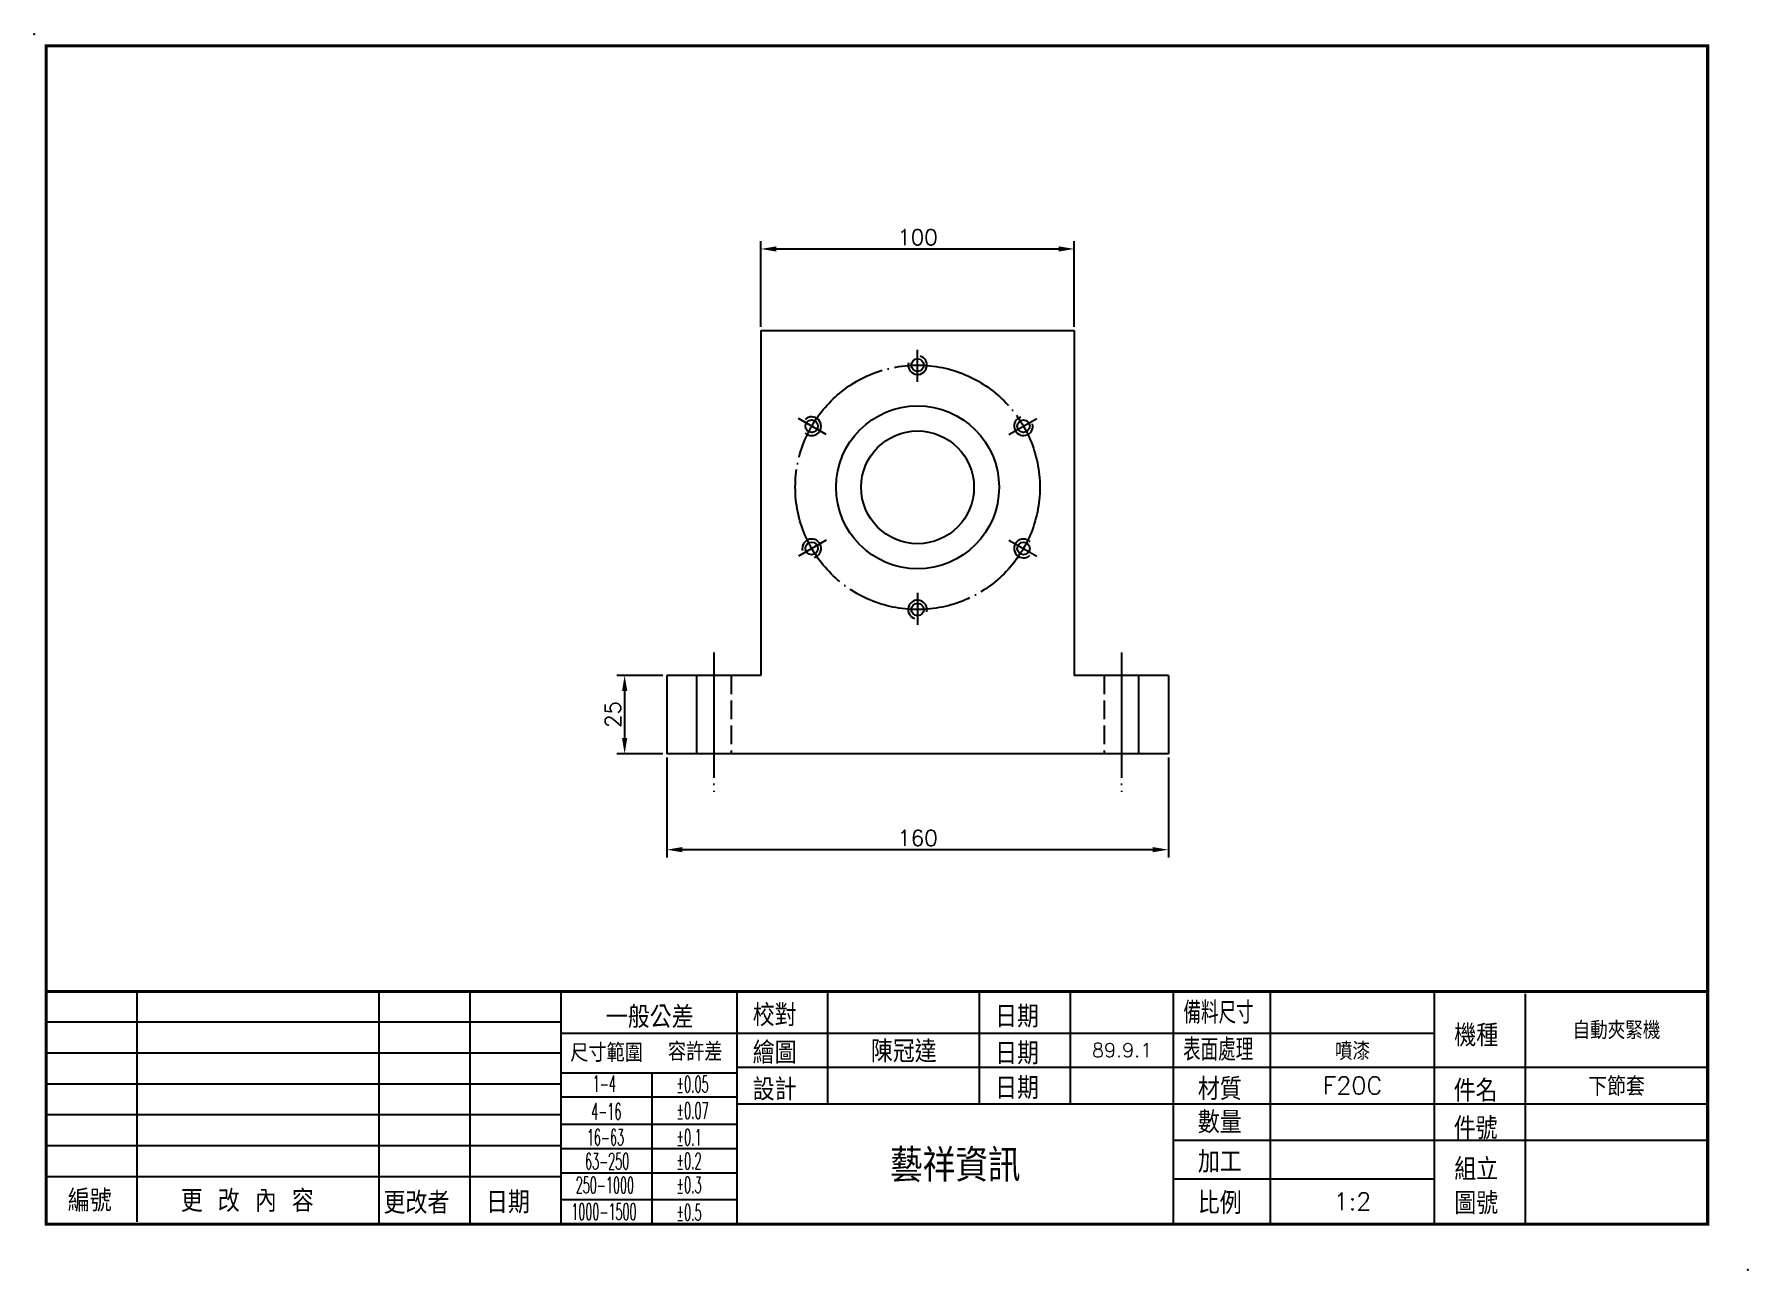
# Model space of a CAD drawing. Extents: x -431 to 115, y 805 to 1199.
import ezdxf
from ezdxf.enums import TextEntityAlignment as Align

# ---------------------------------------------------------------- set-up
doc = ezdxf.new("R2010")
doc.units = 0
doc.header["$LTSCALE"] = 2
doc.header["$MEASUREMENT"] = 0
doc.linetypes.add('CENTER', pattern=[22, 20, -1, 0, -1])
doc.linetypes.add('DASHED', pattern=[4, 3, -1])
doc.layers.get('0').update_dxf_attribs({"linetype": 'CONTINUOUS'})
doc.layers.get('DEFPOINTS').update_dxf_attribs({"linetype": 'CONTINUOUS'})
for name, color, linetype in [('BORDER', 7, 'CONTINUOUS'), ('DIM', 2, 'CONTINUOUS'), ('SHEET', 7, 'CONTINUOUS')]:
    doc.layers.add(name, color=color, linetype=linetype)
doc.styles.add('CHINA', font='romans.shx', dxfattribs={"bigfont": 'chineset.shx'})
doc.styles.add('ROMANS', font='romans', dxfattribs={"width": 0.5})
doc.styles.get("Standard").update_dxf_attribs({"font": 'txt.shx', "bigfont": 'chineset.shx'})
doc.dimstyles.get("Standard").update_dxf_attribs({"dimtxt": 0.18, "dimasz": 0.18, "dimexe": 0.18, "dimexo": 0.0625, "dimgap": 0.09, "dimtad": 0, "dimtih": 1, "dimtoh": 1, "dimdec": 4, "dimzin": 0, "dimtxsty": 'STANDARD', "dimcen": 0.09, "dimazin": 3, "dimtfac": 1, "dimtdec": 4, "dimtofl": 0, "dimtmove": 0, "dimatfit": 3, "dimtolj": 1, "dimtzin": 0})

# ---------------------------------------------------------------- blocks, each defined once
blk = doc.blocks.new('A4')
for p in [(-134.41, 77.3), (138.88, -119.82)]:
    blk.add_point(p)
at = {"layer": 'SHEET'}
for p, q in [((-117.99, -112.19), (-117.99, -75.44)), ((-79.39, -112.56), (-79.39, -75.44)), ((-64.88, -112.56), (-64.88, -75.44)), ((-50.37, -112.56), (-50.37, -75.44)), ((-22.32, -112.56), (-22.32, -75.44)), ((-7.82, -93.33), (-7.82, -75.44)), ((16.36, -93.33), (16.36, -75.44)), ((30.87, -93.33), (30.87, -75.44)), ((47.31, -112.56), (47.31, -75.44)), ((62.79, -112.56), (62.79, -75.44)), ((88.9, -112.56), (88.9, -75.44)), ((103.41, -112.56), (103.41, -75.81)), ((-132.5, -80.27), (-50.37, -80.27)), ((-50.37, -82.1), (88.9, -82.1)), ((-132.5, -85.2), (-50.37, -85.2)), ((-132.5, -90.14), (-50.37, -90.14)), ((-50.37, -88.39), (-22.32, -88.39)), ((-35.86, -112.56), (-35.86, -88.39)), ((-22.32, -87.52), (132.5, -87.52)), ((-50.37, -92.25), (-22.32, -92.25)), ((-132.5, -95.07), (-50.37, -95.07)), ((-22.32, -93.33), (132.5, -93.33)), ((-50.37, -96.61), (-22.32, -96.61)), ((-132.5, -100), (-50.37, -100)), ((-50.37, -100.48), (-22.32, -100.48)), ((47.31, -99.13), (132.5, -99.13)), ((-132.5, -104.93), (-50.37, -104.93)), ((-50.37, -104.34), (-22.32, -104.34)), ((47.31, -105.31), (88.9, -105.31)), ((-50.37, -108.59), (-22.32, -108.59))]:
    blk.add_line(p, q, dxfattribs=at)
at = {"layer": 'SHEET', "const_width": 0.5}
blk.add_lwpolyline([(-132.5, -112.56), (-132.5, 75.44), (132.5, 75.44), (132.5, -112.56)], close=True, dxfattribs=at)
blk.add_lwpolyline([(-132.5, -75.44), (132.5, -75.44)], dxfattribs=at)
at = {"layer": 'SHEET', "color": 2, "style": 'CHINA'}
blk.add_text('一般公差', height=3.5, dxfattribs=at).set_placement((-36.25, -79.33), align=Align.MIDDLE)
for s, height, p in [('校對', 3.5, (-19.82, -80.96)), ('日期', 3.5, (18.84, -81.18)), ('機種', 3.5, (92.08, -84.19)), ('尺寸範圍', 2.901, (-48.93, -86.66)), ('容許差', 2.901, (-33.34, -86.48)), ('繪圖', 3.5, (-19.82, -86.95)), ('日期', 3.5, (18.84, -87.06)), ('設計', 3.5, (-19.82, -92.82)), ('日期', 3.5, (18.84, -92.58)), ('材質', 3.5, (51.17, -92.74)), ('件名', 3.5, (91.98, -93.02)), ('數量', 3.5, (51.17, -98.05)), ('件號', 3.5, (91.98, -99.02)), ('加工', 3.5, (51.17, -104.35)), ('組立', 3.5, (92.08, -105.55)), ('編號', 3.5, (-129.06, -110.55)), ('更 改 內 容', 3.5, (-111.03, -110.59)), ('更改者', 3.5, (-78.7, -110.9)), ('日期', 3.5, (-62.36, -110.83)), ('比例', 3.5, (51.17, -110.93)), ('圖號', 3.5, (92.08, -110.97))]:
    blk.add_text(s, height=height, dxfattribs=at).set_placement(p)
at = {"layer": 'SHEET', "color": 2}
for s, height, style, width, p in [('備料尺寸', 3.5, 'CHINA', 0.8, (48.88, -80.56)), ('表面處理', 3.5, 'CHINA', 0.8, (48.82, -86.47)), ('1-4', 2.611, 'ROMANS', 0.5, (-45.35, -91.42)), ('%%p0.05', 2.611, 'ROMANS', 0.5, (-32, -91.52)), ('4-16', 2.611, 'ROMANS', 0.5, (-45.57, -95.88)), ('%%p0.07', 2.611, 'ROMANS', 0.5, (-32, -95.75)), ('16-63', 2.611, 'ROMANS', 0.5, (-46.27, -99.99)), ('%%p0.1', 2.611, 'ROMANS', 0.5, (-32, -99.98)), ('63-250', 2.611, 'ROMANS', 0.5, (-46.56, -103.81)), ('%%p0.2', 2.611, 'ROMANS', 0.5, (-32, -103.78)), ('250-1000', 2.611, 'ROMANS', 0.5, (-48.04, -107.62)), ('%%p0.3', 2.611, 'ROMANS', 0.5, (-32, -107.59)), ('1000-1500', 2.611, 'ROMANS', 0.5, (-48.75, -111.87)), ('%%p0.5', 2.611, 'ROMANS', 0.5, (-32, -111.98))]:
    blk.add_text(s, height=height, dxfattribs=dict(at, style=style, width=width)).set_placement(p)
blk = doc.blocks.new('A4TZT')
at = {"layer": 'DIM', "color": 2, "linetype": 'CONTINUOUS', "style": 'CHINA'}
for tag, height, p in [('ITEM', 2.8, (117.95, -81.48)), ('DRAWER', 3.5, (4.27, -84.81)), ('DATE1', 2.24, (39.09, -84.81)), ('SURFACE', 2.8, (75.84, -84.81)), ('DESIGNER', 3.5, (4.26, -90.48)), ('DATE2', 2.24, (39.09, -90.43)), ('MATERIAL', 2.8, (75.84, -90.43)), ('PARTNAME', 3, (117.95, -90.43)), ('QTY', 2.8, (75.84, -96.23)), ('PNUM', 2.8, (117.95, -96.23)), ('COMPANY', 5.2, (12.49, -102.95)), ('COMNO', 2.8, (117.95, -105.85)), ('SCALE', 2.8, (75.84, -108.94))]:
    blk.add_attdef(tag, text='', height=height, dxfattribs=at).set_placement(p, align=Align.MIDDLE)
blk = doc.blocks.new('*D3')
at = {"color": 0, "linetype": 'BYBLOCK'}
for p, q in [((-229.47, 968.4), (-229.47, 936.52)), ((-69.47, 968.4), (-69.47, 936.52)), ((-74.47, 939.02), (-224.47, 939.02))]:
    blk.add_line(p, q, dxfattribs=at)
for points in [[(-224.47, 939.86), (-224.47, 938.19), (-229.47, 939.02)], [(-74.47, 939.86), (-74.47, 938.19), (-69.47, 939.02)]]:
    blk.add_solid(points, dxfattribs=at)
at = {"layer": 'DEFPOINTS', "color": 0, "linetype": 'BYBLOCK'}
for p in [(-229.47, 969.65), (-69.47, 969.65), (-229.47, 939.02)]:
    blk.add_point(p, dxfattribs=at)
at = {"color": 0, "linetype": 'BYBLOCK', "insert": (-149.47, 942.77), "char_height": 5, "attachment_point": 5}
blk.add_mtext('\\A1;160', dxfattribs=at)
blk = doc.blocks.new('*D4')
at = {"color": 0, "linetype": 'BYBLOCK'}
for p, q in [((-199.47, 1105.9), (-199.47, 1133.21)), ((-99.47, 1105.9), (-99.47, 1133.21)), ((-194.47, 1130.71), (-104.47, 1130.71))]:
    blk.add_line(p, q, dxfattribs=at)
for points in [[(-194.47, 1131.55), (-194.47, 1129.88), (-199.47, 1130.71)], [(-104.47, 1131.55), (-104.47, 1129.88), (-99.47, 1130.71)]]:
    blk.add_solid(points, dxfattribs=at)
at = {"layer": 'DEFPOINTS', "color": 0, "linetype": 'BYBLOCK'}
for p in [(-99.47, 1130.71), (-199.47, 1104.65), (-99.47, 1104.65)]:
    blk.add_point(p, dxfattribs=at)
at = {"color": 0, "linetype": 'BYBLOCK', "insert": (-149.47, 1134.46), "char_height": 5, "attachment_point": 5}
blk.add_mtext('\\A1;100', dxfattribs=at)
blk = doc.blocks.new('*D5')
at = {"color": 0, "linetype": 'BYBLOCK'}
for p, q in [((-230.72, 994.65), (-245.41, 994.65)), ((-242.91, 989.65), (-242.91, 974.65)), ((-230.72, 969.65), (-245.41, 969.65))]:
    blk.add_line(p, q, dxfattribs=at)
for points in [[(-243.74, 989.65), (-242.07, 989.65), (-242.91, 994.65)], [(-243.74, 974.65), (-242.07, 974.65), (-242.91, 969.65)]]:
    blk.add_solid(points, dxfattribs=at)
at = {"layer": 'DEFPOINTS', "color": 0, "linetype": 'BYBLOCK'}
for p in [(-229.47, 994.65), (-242.91, 969.65), (-229.47, 969.65)]:
    blk.add_point(p, dxfattribs=at)
at = {"color": 0, "linetype": 'BYBLOCK', "insert": (-246.66, 982.15), "char_height": 5, "attachment_point": 5, "rotation": 90}
blk.add_mtext('\\A1;25', dxfattribs=at)

msp = doc.modelspace()

# ---------------------------------------------------------------- linework, layer by layer
at = {"color": 7, "linetype": 'CONTINUOUS'}
for p, q in [((-199.46839, 1104.65021), (-99.46839, 1104.65021)), ((-199.46839, 1104.65021), (-199.46839, 994.65021)), ((-99.46839, 1104.65021), (-99.46839, 994.65021)), ((-120.34843, 1071.46263), (-111.44307, 1076.60414)), ((-178.58834, 1037.8378), (-187.4937, 1032.69629)), ((-199.46839, 994.65021), (-229.46839, 994.65021)), ((-229.46839, 994.65021), (-229.46839, 969.65021)), ((-219.96839, 994.65021), (-219.96839, 969.65021)), ((-69.46839, 994.65021), (-99.46839, 994.65021)), ((-78.96839, 994.65021), (-78.96839, 969.65021)), ((-69.46839, 994.65021), (-69.46839, 969.65021)), ((-69.46839, 969.65021), (-229.46839, 969.65021))]:
    msp.add_line(p, q, dxfattribs=at)
at = {"color": 1, "linetype": 'CENTER'}
for p, q in [((-149.46839, 1088.27504), (-149.46839, 1098.55806)), ((-178.58834, 1071.46263), (-187.4937, 1076.60414)), ((-120.34843, 1037.8378), (-111.44307, 1032.69629)), ((-149.46839, 1021.02538), (-149.46839, 1010.74236)), ((-214.46839, 1001.94282), (-214.46839, 957.49013)), ((-84.46839, 1001.94282), (-84.46839, 957.49013))]:
    msp.add_line(p, q, dxfattribs=at)
at = {"color": 3, "linetype": 'DASHED'}
for p, q in [((-208.96839, 994.65021), (-208.96839, 969.65021)), ((-89.96839, 994.65021), (-89.96839, 969.65021))]:
    msp.add_line(p, q, dxfattribs=at)
at = {"color": 1, "linetype": 'CENTER'}
msp.add_circle((-149.46839, 1054.65021), 39, dxfattribs=at)
at = {"color": 7, "linetype": 'CONTINUOUS'}
for centre, radius in [((-149.46839, 1093.65022), 2), ((-149.46839, 1054.65021), 26), ((-183.24338, 1074.15021), 2), ((-149.46839, 1054.65021), 18), ((-115.6934, 1074.15021), 2), ((-183.24338, 1035.15021), 2), ((-115.6934, 1035.15021), 2), ((-149.46839, 1015.65021), 2)]:
    msp.add_circle(centre, radius, dxfattribs=at)
for centre, start, end in [((-149.46839, 1093.65022), 165.691196, 73.691594), ((-183.24338, 1074.15021), 225.691196, 133.691594), ((-115.6934, 1074.15021), 105.691196, 13.691594), ((-183.24338, 1035.15021), 285.691196, 193.691594), ((-115.6934, 1035.15021), 45.691196, 313.691594), ((-149.46839, 1015.65021), 345.691196, 253.691594)]:
    msp.add_arc(centre, 3, start, end, dxfattribs=at)

# ---------------------------------------------------------------- block references
at = {"layer": 'BORDER', "xscale": 2, "yscale": 2, "zscale": 2}
msp.add_blockref('A4', (-162.41609, 1044.62507), dxfattribs=at)
at = {"layer": 'BORDER'}
ref = msp.add_blockref('A4TZT', (-162.41609, 1044.62507), dxfattribs=dict(at, xscale=2, yscale=2, zscale=2))
ref.add_attrib('DRAWER', '陳冠達', dxfattribs={"layer": 'DIM', "color": 2, "linetype": 'CONTINUOUS', "height": 7, "style": 'CHINA'}).set_placement((-153.86967, 875.00098), align=Align.MIDDLE)
ref.add_attrib('COMPANY', '藝祥資訊', dxfattribs={"layer": 'DIM', "color": 2, "linetype": 'CONTINUOUS', "height": 10.4, "style": 'CHINA'}).set_placement((-137.42806, 838.73274), align=Align.MIDDLE)
ref.add_attrib('DATE1', '89.9.1', dxfattribs={"layer": 'DIM', "color": 2, "linetype": 'CONTINUOUS', "height": 4.48, "style": 'CHINA'}).set_placement((-84.23463, 875.00098), align=Align.MIDDLE)
ref.add_attrib('SURFACE', '噴漆', dxfattribs={"layer": 'DIM', "color": 2, "linetype": 'CONTINUOUS', "height": 5.6, "style": 'CHINA'}).set_placement((-10.73098, 875.00098), align=Align.MIDDLE)
ref.add_attrib('MATERIAL', 'F20C', dxfattribs={"layer": 'DIM', "color": 2, "linetype": 'CONTINUOUS', "height": 5.6, "style": 'CHINA'}).set_placement((-10.73098, 863.77299), align=Align.MIDDLE)
ref.add_attrib('SCALE', '1:2', dxfattribs={"layer": 'DIM', "color": 2, "linetype": 'CONTINUOUS', "height": 5.6, "style": 'CHINA'}).set_placement((-10.73098, 826.74906), align=Align.MIDDLE)
ref.add_attrib('PARTNAME', '下節套', dxfattribs={"layer": 'DIM', "color": 2, "linetype": 'CONTINUOUS', "height": 6, "style": 'CHINA'}).set_placement((73.49034, 863.77299), align=Align.MIDDLE)
ref.add_attrib('ITEM', '自動夾緊機', dxfattribs={"layer": 'DIM', "color": 2, "linetype": 'CONTINUOUS', "height": 5.6, "style": 'CHINA'}).set_placement((73.49034, 881.66532), align=Align.MIDDLE)

# ---------------------------------------------------------------- dimensions: what is measured, and where the dimension line sits
at = {"layer": 'DIM'}
for base, p1, p2, picture, middle in [((-99.46839, 1130.71204), (-199.46839, 1104.65021), (-99.46839, 1104.65021), '*D4', (-149.46839, 1134.46204)), ((-229.46839, 939.02362), (-69.46839, 969.65021), (-229.46839, 969.65021), '*D3', (-149.46839, 942.77362))]:
    dim = msp.add_linear_dim(base=base, p1=p1, p2=p2, dimstyle='STANDARD', override={"dimscale": 2, "dimtxt": 2.5, "dimasz": 2.5, "dimexe": 1.25, "dimexo": 0.625, "dimgap": 0.625, "dimtad": 1, "dimtih": 0, "dimtoh": 0, "dimzin": 8, "dimcen": 2.5, "dimtdec": 8, "dimtofl": 1}, dxfattribs=at)
    dim.commit()
    dim.dimension.update_dxf_attribs({"geometry": picture, "text_midpoint": middle})
dim = msp.add_linear_dim(base=(-242.90669, 969.65021), p1=(-229.46839, 994.65021), p2=(-229.46839, 969.65021), angle=90, dimstyle='STANDARD', override={"dimscale": 2, "dimtxt": 2.5, "dimasz": 2.5, "dimexe": 1.25, "dimexo": 0.625, "dimgap": 0.625, "dimtad": 1, "dimtih": 0, "dimtoh": 0, "dimzin": 8, "dimcen": 2.5, "dimtdec": 8, "dimtofl": 1}, dxfattribs=at)
dim.commit()
dim.dimension.update_dxf_attribs({"geometry": '*D5', "text_midpoint": (-246.65669, 982.15021)})

doc.saveas('drawing.dxf')
